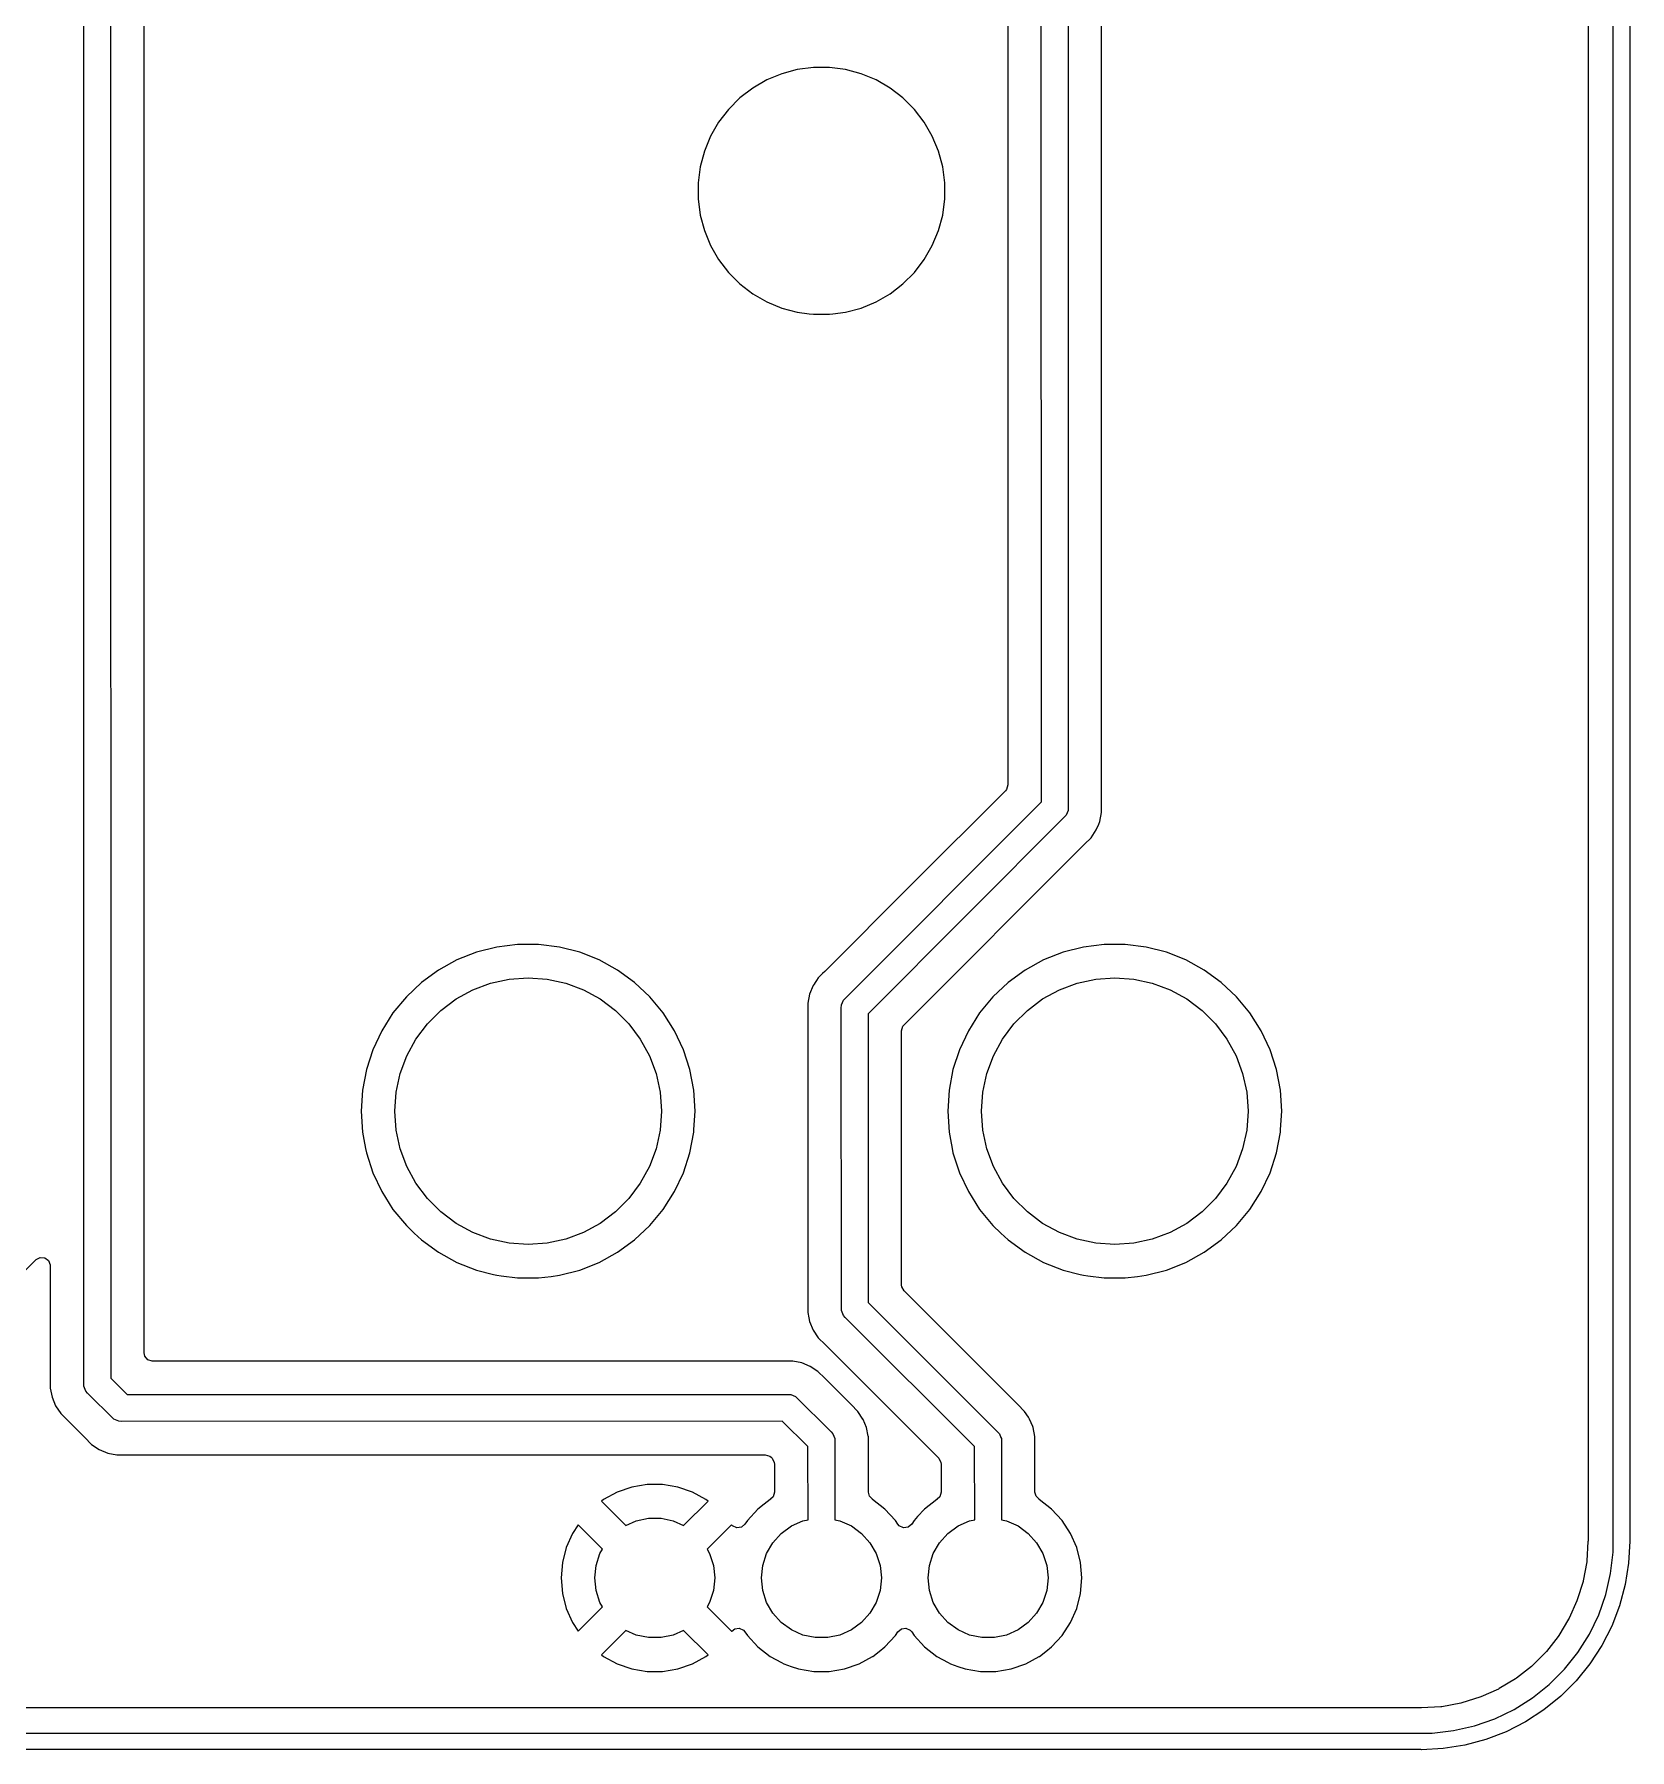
# Model space of a CAD drawing. Extents: x -25 to 25, y -54 to 54.
# Drawn here: x 1.19 to 25.12, y -54.12 to -28.4 of the extents above; entities that cross this region are included whole.
import ezdxf

# ---------------------------------------------------------------- set-up
doc = ezdxf.new("R2010")
doc.units = 0
doc.layers.add('BLACK', color=7, linetype='CONTINUOUS')

msp = doc.modelspace()

# ---------------------------------------------------------------- linework, layer by layer
at = {"layer": 'BLACK', "linetype": 'CONTINUOUS'}
for p, q in [((24.4995, 50.99625), (24.4995, -50.996249)), ((24.877401, -50.989479), (24.875, 51)), ((25.122598, 50.98948), (25.125, -51)), ((1.935704, -48.674642), (1.931896, -8.664437)), ((2.334396, -8.665174), (2.338192, -48.555085)), ((2.8387, -30.628711), (2.8387, -15.549994)), ((16.699296, -25.960358), (16.7032, -40)), ((16.300668, -39.912065), (16.296822, -26.079152)), ((17.2037, -39.925555), (17.2037, -26.075443)), ((15.7963, -26.342844), (15.7963, -39.657155)), ((12.403895, -28.993947), (12.179794, -29.086773)), ((12.638214, -28.931161), (12.403895, -28.993947)), ((12.878711, -28.8995), (12.638214, -28.931161)), ((12.878712, -28.8995), (12.878711, -28.8995)), ((13.121288, -28.8995), (12.878712, -28.8995)), ((13.121289, -28.8995), (13.121288, -28.8995)), ((13.361785, -28.931161), (13.121289, -28.8995)), ((13.596104, -28.993947), (13.361785, -28.931161)), ((13.820205, -29.086773), (13.596104, -28.993947)), ((11.969706, -29.208067), (11.777263, -29.355733)), ((12.179785, -29.086777), (11.969706, -29.208067)), ((12.179794, -29.086773), (12.179785, -29.086777)), ((13.820212, -29.086776), (13.820205, -29.086773)), ((14.030289, -29.208064), (13.820212, -29.086776)), ((14.030292, -29.208066), (14.030289, -29.208064)), ((14.030293, -29.208067), (14.030292, -29.208066)), ((14.222736, -29.355733), (14.030293, -29.208067)), ((11.605733, -29.527263), (11.458067, -29.719706)), ((11.605739, -29.527256), (11.605733, -29.527263)), ((11.777256, -29.355739), (11.605739, -29.527256)), ((11.777263, -29.355733), (11.777256, -29.355739)), ((14.222743, -29.355739), (14.222736, -29.355733)), ((14.39426, -29.527256), (14.222743, -29.355739)), ((14.394265, -29.527262), (14.39426, -29.527256)), ((14.541936, -29.719711), (14.394265, -29.527262)), ((11.458067, -29.719706), (11.336777, -29.929785)), ((14.663224, -29.929788), (14.541936, -29.719711)), ((11.336773, -29.929794), (11.243947, -30.153895)), ((11.336777, -29.929785), (11.336773, -29.929794)), ((14.756054, -30.1539), (14.663224, -29.929788)), ((11.243947, -30.153895), (11.181161, -30.388214)), ((14.818838, -30.388211), (14.756054, -30.1539)), ((11.181161, -30.388214), (11.1495, -30.628711)), ((14.8505, -30.628712), (14.818838, -30.388211)), ((2.8387, -44.549994), (2.8387, -30.628711)), ((11.1495, -30.628711), (11.1495, -30.871288)), ((14.8505, -30.871288), (14.8505, -30.628712)), ((11.1495, -30.871288), (11.181161, -31.111785)), ((11.181161, -31.111785), (11.243947, -31.346104)), ((14.756054, -31.3461), (14.818838, -31.111789)), ((14.818838, -31.111789), (14.8505, -30.871288)), ((11.243947, -31.346104), (11.336773, -31.570205)), ((14.663224, -31.570212), (14.756054, -31.3461)), ((11.336773, -31.570205), (11.336776, -31.570212)), ((11.336776, -31.570212), (11.458064, -31.780289)), ((14.541936, -31.780289), (14.663224, -31.570212)), ((11.458064, -31.780289), (11.458066, -31.780292)), ((11.458066, -31.780292), (11.458067, -31.780293)), ((11.458067, -31.780293), (11.605733, -31.972736)), ((14.394265, -31.972738), (14.541936, -31.780289)), ((11.605733, -31.972736), (11.605739, -31.972743)), ((11.605739, -31.972743), (11.777256, -32.14426)), ((11.777256, -32.14426), (11.777262, -32.144265)), ((11.777262, -32.144265), (11.969711, -32.291936)), ((14.030289, -32.291936), (14.222738, -32.144265)), ((14.222738, -32.144265), (14.394265, -31.972738)), ((11.969711, -32.291936), (12.179788, -32.413224)), ((13.820212, -32.413224), (14.030289, -32.291936)), ((12.179788, -32.413224), (12.4039, -32.506054)), ((12.4039, -32.506054), (12.638211, -32.568838)), ((12.638211, -32.568838), (12.818586, -32.592584)), ((12.818586, -32.592584), (12.878711, -32.6005)), ((12.878711, -32.6005), (12.878712, -32.6005)), ((12.878712, -32.6005), (13.121289, -32.6005)), ((13.121289, -32.6005), (13.169388, -32.594167)), ((13.169388, -32.594167), (13.361789, -32.568838)), ((13.361789, -32.568838), (13.5961, -32.506054)), ((13.5961, -32.506054), (13.820212, -32.413224)), ((15.759981, -39.744836), (14.352642, -41.152175)), ((15.776615, -39.724194), (15.759981, -39.744836)), ((15.7963, -39.657155), (15.776615, -39.724194)), ((13.331045, -42.887108), (16.300668, -39.912065)), ((16.668955, -40.112892), (13.699405, -43.08786)), ((16.699296, -40.039642), (16.668955, -40.112892)), ((16.7032, -40), (16.699296, -40.039642)), ((17.176658, -40.205262), (17.203701, -40.069308)), ((17.203701, -39.925581), (17.2037, -39.925555)), ((17.203701, -39.930691), (17.203701, -39.925581)), ((17.203701, -40.069308), (17.203701, -39.930691)), ((17.0466, -40.448583), (17.123611, -40.333327)), ((17.123611, -40.333327), (17.160306, -40.244738)), ((17.160306, -40.244738), (17.176658, -40.205262)), ((14.240014, -43.255167), (16.948579, -40.546602)), ((16.948579, -40.546602), (16.948583, -40.5466)), ((16.948583, -40.5466), (17.0466, -40.448583)), ((14.352642, -41.152175), (13.05142, -42.453397)), ((7.825771, -42.167181), (7.533242, -42.283001)), ((7.825774, -42.16718), (7.825771, -42.167181)), ((8.130523, -42.088934), (7.825774, -42.16718)), ((8.130536, -42.088932), (8.130523, -42.088934)), ((8.44267, -42.0495), (8.130536, -42.088932)), ((8.442682, -42.0495), (8.44267, -42.0495)), ((8.757318, -42.0495), (8.442682, -42.0495)), ((8.757329, -42.0495), (8.757318, -42.0495)), ((9.069463, -42.088932), (8.757329, -42.0495)), ((9.069476, -42.088934), (9.069463, -42.088932)), ((9.374225, -42.16718), (9.069476, -42.088934)), ((9.374228, -42.167181), (9.374225, -42.16718)), ((9.666757, -42.283001), (9.374228, -42.167181)), ((16.625771, -42.167181), (16.333242, -42.283001)), ((16.625774, -42.16718), (16.625771, -42.167181)), ((16.930523, -42.088934), (16.625774, -42.16718)), ((16.930536, -42.088932), (16.930523, -42.088934)), ((17.24267, -42.0495), (16.930536, -42.088932)), ((17.242682, -42.0495), (17.24267, -42.0495)), ((17.557318, -42.0495), (17.242682, -42.0495)), ((17.557329, -42.0495), (17.557318, -42.0495)), ((17.869463, -42.088932), (17.557329, -42.0495)), ((17.869476, -42.088934), (17.869463, -42.088932)), ((18.174225, -42.16718), (17.869476, -42.088934)), ((18.174228, -42.167181), (18.174225, -42.16718)), ((18.466757, -42.283001), (18.174228, -42.167181)), ((7.257504, -42.434591), (7.002978, -42.619515)), ((7.257516, -42.434584), (7.257504, -42.434591)), ((7.533241, -42.283002), (7.257516, -42.434584)), ((7.533242, -42.283001), (7.533241, -42.283002)), ((9.666758, -42.283002), (9.666757, -42.283001)), ((9.666763, -42.283004), (9.666758, -42.283002)), ((9.666766, -42.283006), (9.666763, -42.283004)), ((9.942484, -42.434584), (9.666766, -42.283006)), ((9.942488, -42.434586), (9.942484, -42.434584)), ((9.942495, -42.434591), (9.942488, -42.434586)), ((10.197021, -42.619515), (9.942495, -42.434591)), ((16.057504, -42.434591), (15.802978, -42.619515)), ((16.057516, -42.434584), (16.057504, -42.434591)), ((16.333241, -42.283002), (16.057516, -42.434584)), ((16.333242, -42.283001), (16.333241, -42.283002)), ((18.466758, -42.283002), (18.466757, -42.283001)), ((18.466763, -42.283004), (18.466758, -42.283002)), ((18.466766, -42.283006), (18.466763, -42.283004)), ((18.742484, -42.434584), (18.466766, -42.283006)), ((18.742488, -42.434586), (18.742484, -42.434584)), ((18.742495, -42.434591), (18.742488, -42.434586)), ((18.997021, -42.619515), (18.742495, -42.434591)), ((7.002971, -42.619521), (6.773608, -42.834907)), ((7.002978, -42.619515), (7.002971, -42.619521)), ((7.76917, -42.730736), (8.036535, -42.631014)), ((8.036535, -42.631014), (8.31537, -42.570357)), ((8.31537, -42.570357), (8.6, -42.55)), ((8.6, -42.55), (8.88463, -42.570357)), ((8.88463, -42.570357), (9.163465, -42.631014)), ((9.163465, -42.631014), (9.43083, -42.730736)), ((10.197029, -42.619521), (10.197021, -42.619515)), ((10.426391, -42.834907), (10.197029, -42.619521)), ((12.876387, -42.666675), (12.823343, -42.794735)), ((12.892087, -42.643178), (12.876387, -42.666675)), ((12.907894, -42.619522), (12.892087, -42.643178)), ((12.92795, -42.589506), (12.907894, -42.619522)), ((12.953398, -42.551418), (12.92795, -42.589506)), ((13.017129, -42.487688), (12.953398, -42.551418)), ((13.051417, -42.4534), (13.017129, -42.487688)), ((13.05142, -42.453397), (13.051417, -42.4534)), ((15.802971, -42.619521), (15.573608, -42.834907)), ((15.802978, -42.619515), (15.802971, -42.619521)), ((16.56917, -42.730736), (16.836535, -42.631014)), ((16.836535, -42.631014), (17.11537, -42.570357)), ((17.11537, -42.570357), (17.4, -42.55)), ((17.4, -42.55), (17.68463, -42.570357)), ((17.68463, -42.570357), (17.963465, -42.631014)), ((17.963465, -42.631014), (18.23083, -42.730736)), ((18.997029, -42.619521), (18.997021, -42.619515)), ((19.226391, -42.834907), (18.997029, -42.619521)), ((6.773606, -42.834909), (6.573054, -43.077334)), ((6.773608, -42.834907), (6.773606, -42.834909)), ((7.290279, -43.038501), (7.518718, -42.867493)), ((7.518718, -42.867493), (7.76917, -42.730736)), ((9.43083, -42.730736), (9.681282, -42.867493)), ((9.681282, -42.867493), (9.909721, -43.038501)), ((10.426393, -42.834909), (10.426391, -42.834907)), ((10.626945, -43.077334), (10.426393, -42.834909)), ((12.823341, -42.794743), (12.796299, -42.930689)), ((12.796299, -42.930689), (12.796299, -43.075421)), ((12.823343, -42.794735), (12.823341, -42.794743)), ((13.300704, -42.960358), (13.302051, -42.957107)), ((13.302051, -42.957107), (13.331045, -42.887108)), ((15.573606, -42.834909), (15.373054, -43.077334)), ((15.573608, -42.834907), (15.573606, -42.834909)), ((16.090279, -43.038501), (16.318718, -42.867493)), ((16.318718, -42.867493), (16.56917, -42.730736)), ((18.23083, -42.730736), (18.481282, -42.867493)), ((18.481282, -42.867493), (18.709721, -43.038501)), ((19.226393, -42.834909), (19.226391, -42.834907)), ((19.426945, -43.077334), (19.226393, -42.834909)), ((6.573051, -43.077338), (6.404464, -43.34299)), ((6.573054, -43.077334), (6.573051, -43.077338)), ((7.088501, -43.240279), (7.290279, -43.038501)), ((9.909721, -43.038501), (10.111499, -43.240279)), ((10.626947, -43.077337), (10.626945, -43.077334)), ((10.795537, -43.342993), (10.626947, -43.077337)), ((12.796299, -43.075421), (12.7963, -43.075442)), ((12.7963, -43.075442), (12.7963, -47.425556)), ((13.2968, -43), (13.300704, -42.960358)), ((13.300704, -47.539642), (13.2968, -43)), ((13.699405, -43.08786), (13.703132, -47.421039)), ((15.373051, -43.077338), (15.204464, -43.34299)), ((15.373054, -43.077334), (15.373051, -43.077338)), ((15.888501, -43.240279), (16.090279, -43.038501)), ((18.709721, -43.038501), (18.911499, -43.240279)), ((19.426947, -43.077337), (19.426945, -43.077334)), ((19.595537, -43.342993), (19.426947, -43.077337)), ((6.404461, -43.342996), (6.270499, -43.627678)), ((6.404464, -43.34299), (6.404461, -43.342996)), ((6.780736, -43.71917), (6.917493, -43.468718)), ((6.917493, -43.468718), (7.088501, -43.240279)), ((10.111499, -43.240279), (10.282507, -43.468718)), ((10.282507, -43.468718), (10.419264, -43.71917)), ((10.929503, -43.627685), (10.795537, -43.342993)), ((14.2037, -43.342843), (14.223385, -43.275804)), ((14.2037, -44.549994), (14.2037, -43.342843)), ((14.223385, -43.275804), (14.240014, -43.255167)), ((15.204461, -43.342996), (15.070499, -43.627678)), ((15.204464, -43.34299), (15.204461, -43.342996)), ((15.580736, -43.71917), (15.717493, -43.468718)), ((15.717493, -43.468718), (15.888501, -43.240279)), ((18.911499, -43.240279), (19.082507, -43.468718)), ((19.082507, -43.468718), (19.219264, -43.71917)), ((19.729503, -43.627685), (19.595537, -43.342993)), ((6.270497, -43.627683), (6.17327, -43.926916)), ((6.270499, -43.627678), (6.270497, -43.627683)), ((6.681014, -43.986535), (6.780736, -43.71917)), ((10.419264, -43.71917), (10.518986, -43.986535)), ((11.026731, -43.926921), (10.929503, -43.627685)), ((15.070497, -43.627683), (14.97327, -43.926916)), ((15.070499, -43.627678), (15.070497, -43.627683)), ((15.481014, -43.986535), (15.580736, -43.71917)), ((19.219264, -43.71917), (19.318986, -43.986535)), ((19.826731, -43.926921), (19.729503, -43.627685)), ((6.17327, -43.926916), (6.114311, -44.235988)), ((6.620357, -44.26537), (6.681014, -43.986535)), ((10.518986, -43.986535), (10.579643, -44.26537)), ((11.085688, -44.235985), (11.026731, -43.926921)), ((14.97327, -43.926916), (14.914311, -44.235988)), ((15.420357, -44.26537), (15.481014, -43.986535)), ((19.318986, -43.986535), (19.379643, -44.26537)), ((19.885688, -44.235985), (19.826731, -43.926921)), ((6.11431, -44.235995), (6.094556, -44.549994)), ((6.114311, -44.235988), (6.11431, -44.235995)), ((11.085688, -44.235988), (11.085688, -44.235985)), ((11.085689, -44.235995), (11.085688, -44.235988)), ((11.105444, -44.549994), (11.085689, -44.235995)), ((14.91431, -44.235995), (14.894556, -44.549994)), ((14.914311, -44.235988), (14.91431, -44.235995)), ((19.885688, -44.235988), (19.885688, -44.235985)), ((19.885689, -44.235995), (19.885688, -44.235988)), ((19.905444, -44.549994), (19.885689, -44.235995)), ((6.6, -44.55), (6.620357, -44.26537)), ((10.579643, -44.26537), (10.6, -44.55)), ((15.4, -44.55), (15.420357, -44.26537)), ((19.379643, -44.26537), (19.4, -44.55)), ((2.8387, -48.1723), (2.8387, -44.549994)), ((6.094556, -44.549994), (6.094556, -44.550005)), ((6.094556, -44.550005), (6.11431, -44.864004)), ((6.620357, -44.83463), (6.6, -44.55)), ((10.6, -44.55), (10.579643, -44.83463)), ((11.088247, -44.823341), (11.105444, -44.550005)), ((11.105444, -44.550005), (11.105444, -44.549994)), ((14.2037, -47.157156), (14.2037, -44.549994)), ((14.894556, -44.549994), (14.894556, -44.550005)), ((14.894556, -44.550005), (14.91431, -44.864004)), ((15.420357, -44.83463), (15.4, -44.55)), ((19.4, -44.55), (19.379643, -44.83463)), ((19.888247, -44.823341), (19.905444, -44.550005)), ((19.905444, -44.550005), (19.905444, -44.549994)), ((6.11431, -44.864004), (6.114311, -44.864011)), ((6.114311, -44.864011), (6.13571, -44.976186)), ((6.13571, -44.976186), (6.161064, -45.1091)), ((6.681014, -45.113465), (6.620357, -44.83463)), ((10.579643, -44.83463), (10.518986, -45.113465)), ((11.026731, -45.173079), (11.085688, -44.864015)), ((11.085688, -44.864015), (11.088247, -44.823341)), ((14.91431, -44.864004), (14.914311, -44.864011)), ((14.914311, -44.864011), (14.93571, -44.976186)), ((14.93571, -44.976186), (14.961064, -45.1091)), ((15.481014, -45.113465), (15.420357, -44.83463)), ((19.379643, -44.83463), (19.318986, -45.113465)), ((19.826731, -45.173079), (19.885688, -44.864015)), ((19.885688, -44.864015), (19.888247, -44.823341)), ((6.161064, -45.1091), (6.17327, -45.173083)), ((6.17327, -45.173083), (6.270497, -45.472316)), ((6.780736, -45.38083), (6.681014, -45.113465)), ((10.518986, -45.113465), (10.419264, -45.38083)), ((10.929503, -45.472315), (11.026731, -45.173079)), ((14.961064, -45.1091), (14.97327, -45.173083)), ((14.97327, -45.173083), (15.070497, -45.472316)), ((15.580736, -45.38083), (15.481014, -45.113465)), ((19.318986, -45.113465), (19.219264, -45.38083)), ((19.729503, -45.472315), (19.826731, -45.173079)), ((6.270497, -45.472316), (6.270499, -45.472321)), ((6.270499, -45.472321), (6.404461, -45.757003)), ((6.917493, -45.631282), (6.780736, -45.38083)), ((10.419264, -45.38083), (10.282507, -45.631282)), ((10.795537, -45.757007), (10.929503, -45.472315)), ((15.070497, -45.472316), (15.070499, -45.472321)), ((15.070499, -45.472321), (15.204461, -45.757003)), ((15.717493, -45.631282), (15.580736, -45.38083)), ((19.219264, -45.38083), (19.082507, -45.631282)), ((19.595537, -45.757007), (19.729503, -45.472315)), ((6.404461, -45.757003), (6.404464, -45.757009)), ((6.404464, -45.757009), (6.573051, -46.022661)), ((7.088501, -45.859721), (6.917493, -45.631282)), ((10.282507, -45.631282), (10.111499, -45.859721)), ((10.626947, -46.022663), (10.795537, -45.757007)), ((15.204461, -45.757003), (15.204464, -45.757009)), ((15.204464, -45.757009), (15.373051, -46.022661)), ((15.888501, -45.859721), (15.717493, -45.631282)), ((19.082507, -45.631282), (18.911499, -45.859721)), ((19.426947, -46.022663), (19.595537, -45.757007)), ((6.573051, -46.022661), (6.573054, -46.022665)), ((6.573054, -46.022665), (6.773606, -46.26509)), ((7.290279, -46.061499), (7.088501, -45.859721)), ((10.111499, -45.859721), (9.909721, -46.061499)), ((10.42639, -46.265094), (10.626947, -46.022663)), ((15.373051, -46.022661), (15.373054, -46.022665)), ((15.373054, -46.022665), (15.573606, -46.26509)), ((16.090279, -46.061499), (15.888501, -45.859721)), ((18.911499, -45.859721), (18.709721, -46.061499)), ((19.22639, -46.265094), (19.426947, -46.022663)), ((6.773606, -46.26509), (6.773608, -46.265092)), ((6.773608, -46.265092), (6.77361, -46.265094)), ((6.77361, -46.265094), (6.89309, -46.377293)), ((7.518718, -46.232507), (7.290279, -46.061499)), ((7.76917, -46.369264), (7.518718, -46.232507)), ((9.681282, -46.232507), (9.43083, -46.369264)), ((9.909721, -46.061499), (9.681282, -46.232507)), ((10.19703, -46.480478), (10.42639, -46.265094)), ((15.573606, -46.26509), (15.573608, -46.265092)), ((15.573608, -46.265092), (15.57361, -46.265094)), ((15.57361, -46.265094), (15.69309, -46.377293)), ((16.318718, -46.232507), (16.090279, -46.061499)), ((16.56917, -46.369264), (16.318718, -46.232507)), ((18.481282, -46.232507), (18.23083, -46.369264)), ((18.709721, -46.061499), (18.481282, -46.232507)), ((18.99703, -46.480478), (19.22639, -46.265094)), ((6.89309, -46.377293), (7.002968, -46.480476)), ((7.002968, -46.480476), (7.002978, -46.480484)), ((7.002978, -46.480484), (7.257504, -46.665408)), ((8.036535, -46.468986), (7.76917, -46.369264)), ((8.31537, -46.529643), (8.036535, -46.468986)), ((8.6, -46.55), (8.31537, -46.529643)), ((8.88463, -46.529643), (8.6, -46.55)), ((9.163465, -46.468986), (8.88463, -46.529643)), ((9.43083, -46.369264), (9.163465, -46.468986)), ((9.942484, -46.665416), (10.19703, -46.480478)), ((15.69309, -46.377293), (15.802968, -46.480476)), ((15.802968, -46.480476), (15.802978, -46.480484)), ((15.802978, -46.480484), (16.057504, -46.665408)), ((16.836535, -46.468986), (16.56917, -46.369264)), ((17.11537, -46.529643), (16.836535, -46.468986)), ((17.4, -46.55), (17.11537, -46.529643)), ((17.68463, -46.529643), (17.4, -46.55)), ((17.963465, -46.468986), (17.68463, -46.529643)), ((18.23083, -46.369264), (17.963465, -46.468986)), ((18.742484, -46.665416), (18.99703, -46.480478)), ((0.80367, -47.191511), (1.219619, -46.775562)), ((1.219619, -46.775562), (1.280942, -46.742077)), ((1.280942, -46.742077), (1.350634, -46.747061)), ((1.350634, -46.747061), (1.406567, -46.788933)), ((1.406567, -46.788933), (1.430984, -46.854397)), ((7.257504, -46.665408), (7.257509, -46.66541)), ((7.257509, -46.66541), (7.257516, -46.665416)), ((7.257516, -46.665416), (7.533234, -46.816994)), ((9.666766, -46.816994), (9.942484, -46.665416)), ((16.057504, -46.665408), (16.057509, -46.66541)), ((16.057509, -46.66541), (16.057516, -46.665416)), ((16.057516, -46.665416), (16.333234, -46.816994)), ((18.466766, -46.816994), (18.742484, -46.665416)), ((1.430984, -46.854397), (1.4313, -46.863243)), ((1.4313, -46.863243), (1.4313, -48.560556)), ((7.533234, -46.816994), (7.533239, -46.816996)), ((7.533239, -46.816996), (7.533241, -46.816997)), ((7.533241, -46.816997), (7.533242, -46.816998)), ((7.533242, -46.816998), (7.825771, -46.932818)), ((7.825771, -46.932818), (7.825774, -46.932819)), ((7.825774, -46.932819), (8.078906, -46.997812)), ((8.078906, -46.997812), (8.130527, -47.011066)), ((8.130527, -47.011066), (8.19601, -47.019338)), ((8.19601, -47.019338), (8.44267, -47.050499)), ((8.44267, -47.050499), (8.442679, -47.050499)), ((8.442679, -47.050499), (8.442682, -47.0505)), ((8.442682, -47.0505), (8.442684, -47.0505)), ((8.442684, -47.0505), (8.757316, -47.0505)), ((8.757316, -47.0505), (8.757318, -47.0505)), ((8.757318, -47.0505), (8.757321, -47.050499)), ((8.757321, -47.050499), (8.757329, -47.050499)), ((8.757329, -47.050499), (8.943593, -47.026968)), ((8.943593, -47.026968), (9.069473, -47.011066)), ((9.069473, -47.011066), (9.374225, -46.932819)), ((9.374225, -46.932819), (9.374228, -46.932818)), ((9.374228, -46.932818), (9.666757, -46.816998)), ((9.666756, -46.816997), (9.666766, -46.816994)), ((9.666758, -46.816997), (9.666756, -46.816997)), ((9.666757, -46.816998), (9.666758, -46.816997)), ((16.333234, -46.816994), (16.333239, -46.816996)), ((16.333239, -46.816996), (16.333241, -46.816997)), ((16.333241, -46.816997), (16.333242, -46.816998)), ((16.333242, -46.816998), (16.625771, -46.932818)), ((16.625771, -46.932818), (16.625774, -46.932819)), ((16.625774, -46.932819), (16.878906, -46.997812)), ((16.878906, -46.997812), (16.930527, -47.011066)), ((16.930527, -47.011066), (16.99601, -47.019338)), ((16.99601, -47.019338), (17.24267, -47.050499)), ((17.24267, -47.050499), (17.242679, -47.050499)), ((17.242679, -47.050499), (17.242682, -47.0505)), ((17.242682, -47.0505), (17.242684, -47.0505)), ((17.242684, -47.0505), (17.557316, -47.0505)), ((17.557316, -47.0505), (17.557318, -47.0505)), ((17.557318, -47.0505), (17.557321, -47.050499)), ((17.557321, -47.050499), (17.557329, -47.050499)), ((17.557329, -47.050499), (17.743593, -47.026968)), ((17.743593, -47.026968), (17.869473, -47.011066)), ((17.869473, -47.011066), (18.174225, -46.932819)), ((18.174225, -46.932819), (18.174228, -46.932818)), ((18.174228, -46.932818), (18.466757, -46.816998)), ((18.466756, -46.816997), (18.466766, -46.816994)), ((18.466758, -46.816997), (18.466756, -46.816997)), ((18.466757, -46.816998), (18.466758, -46.816997)), ((14.206534, -47.183514), (14.2037, -47.157156)), ((14.240019, -47.244837), (14.206534, -47.183514)), ((15.945456, -48.950274), (14.240019, -47.244837)), ((12.7963, -47.425556), (12.796299, -47.425582)), ((12.796299, -47.425582), (12.796299, -47.569309)), ((12.796299, -47.569309), (12.812251, -47.649499)), ((13.300704, -47.539643), (13.300704, -47.539642)), ((13.331045, -47.612892), (13.300704, -47.539643)), ((13.703132, -47.421039), (15.643684, -49.356316)), ((12.812251, -47.649499), (12.812251, -47.649501)), ((12.812251, -47.649501), (12.823341, -47.705254)), ((12.823341, -47.705254), (12.823344, -47.705266)), ((12.823344, -47.705266), (12.876386, -47.833323)), ((12.876386, -47.833323), (12.953401, -47.948585)), ((13.356316, -47.643684), (13.331045, -47.612892)), ((15.296947, -49.57904), (13.356316, -47.643684)), ((12.953401, -47.948585), (13.055736, -48.05092)), ((13.055736, -48.05092), (13.055758, -48.05094)), ((13.055758, -48.05094), (14.759981, -49.755163)), ((2.849906, -48.223811), (2.8387, -48.1723)), ((2.895661, -48.276615), (2.849906, -48.223811)), ((2.9627, -48.2963), (2.895661, -48.276615)), ((12.424558, -48.2963), (2.9627, -48.2963)), ((12.424578, -48.296299), (12.424558, -48.2963)), ((12.430692, -48.296299), (12.424578, -48.296299)), ((12.569308, -48.296299), (12.430692, -48.296299)), ((12.56931, -48.296299), (12.569308, -48.296299)), ((12.705256, -48.323341), (12.56931, -48.296299)), ((12.705264, -48.323343), (12.705256, -48.323341)), ((12.833323, -48.376386), (12.705264, -48.323343)), ((1.4313, -48.560556), (1.431299, -48.560582)), ((1.431299, -48.560582), (1.431299, -48.565692)), ((1.431299, -48.565692), (1.431299, -48.704308)), ((2.338192, -48.555085), (2.587235, -48.800654)), ((12.948585, -48.453401), (12.833323, -48.376386)), ((13.05092, -48.555736), (12.948585, -48.453401)), ((13.05094, -48.555758), (13.05092, -48.555736)), ((13.445456, -48.950274), (13.05094, -48.555758)), ((1.431299, -48.70431), (1.431298, -48.70431)), ((1.431298, -48.70431), (1.458341, -48.840256)), ((1.431299, -48.704308), (1.431299, -48.70431)), ((1.458341, -48.840256), (1.458343, -48.840264)), ((1.458343, -48.840264), (1.511386, -48.968323)), ((1.935704, -48.674643), (1.935704, -48.674642)), ((1.966045, -48.747892), (1.935704, -48.674643)), ((1.991316, -48.778684), (1.966045, -48.747892)), ((2.387108, -49.168955), (1.991316, -48.778684)), ((2.587235, -48.800654), (12.5, -48.7968)), ((12.5, -48.7968), (12.539642, -48.800704)), ((12.539642, -48.800704), (12.539643, -48.800704)), ((12.539643, -48.800704), (12.612892, -48.831045)), ((12.612892, -48.831045), (13.143684, -49.356316)), ((1.511386, -48.968323), (1.588401, -49.083585)), ((1.588401, -49.083585), (1.690736, -49.18592)), ((13.445487, -48.950303), (13.445456, -48.950274)), ((13.546598, -49.051414), (13.445487, -48.950303)), ((13.5466, -49.051417), (13.546598, -49.051414)), ((13.623611, -49.166673), (13.5466, -49.051417)), ((15.945487, -48.950303), (15.945456, -48.950274)), ((16.046596, -49.051412), (15.945487, -48.950303)), ((16.046597, -49.051414), (16.046596, -49.051412)), ((16.0466, -49.051417), (16.046597, -49.051414)), ((16.104592, -49.13821), (16.0466, -49.051417)), ((1.690736, -49.18592), (1.690758, -49.18594)), ((1.690758, -49.18594), (1.950274, -49.445456)), ((2.460358, -49.199296), (2.387108, -49.168955)), ((2.5, -49.2032), (2.460358, -49.199296)), ((12.412562, -49.199345), (2.5, -49.2032)), ((12.796948, -49.579733), (12.412562, -49.199345)), ((13.143684, -49.356316), (13.168954, -49.387107)), ((13.168954, -49.387107), (13.168955, -49.387108)), ((13.168955, -49.387108), (13.199296, -49.460358)), ((13.623611, -49.166674), (13.623611, -49.166673)), ((13.624293, -49.167695), (13.623611, -49.166674)), ((13.62594, -49.172298), (13.624293, -49.167695)), ((13.676658, -49.294738), (13.62594, -49.172298)), ((13.702679, -49.425556), (13.676658, -49.294738)), ((15.643684, -49.356316), (15.668955, -49.387107)), ((15.668955, -49.387107), (15.693137, -49.445487)), ((16.104593, -49.138211), (16.104592, -49.13821)), ((16.123612, -49.166675), (16.104593, -49.138211)), ((16.123613, -49.166677), (16.123612, -49.166675)), ((16.169431, -49.277293), (16.123613, -49.166677)), ((16.176656, -49.294737), (16.169431, -49.277293)), ((16.176658, -49.294743), (16.176656, -49.294737)), ((16.203701, -49.430688), (16.176658, -49.294743)), ((1.950274, -49.445456), (1.950303, -49.445487)), ((1.950303, -49.445487), (2.051414, -49.546598)), ((2.051414, -49.546598), (2.051417, -49.5466)), ((2.051417, -49.5466), (2.163196, -49.621288)), ((2.163196, -49.621288), (2.163197, -49.621289)), ((2.163197, -49.621289), (2.166673, -49.623611)), ((2.166673, -49.623611), (2.166676, -49.623613)), ((2.166676, -49.623613), (2.294735, -49.676656)), ((12.799, -50.677657), (12.796948, -49.579733)), ((13.199296, -49.460358), (13.20157, -50.677778)), ((13.7037, -49.430687), (13.702679, -49.425556)), ((13.703701, -49.430689), (13.7037, -49.430687)), ((13.7037, -49.575443), (13.703701, -49.575422)), ((13.7037, -50.264506), (13.7037, -49.575443)), ((13.703701, -49.575422), (13.703701, -49.430689)), ((15.299, -50.677657), (15.296947, -49.57904)), ((15.693137, -49.445487), (15.699296, -49.460358)), ((15.699296, -49.460358), (15.70157, -50.677778)), ((16.2037, -49.575442), (16.203701, -49.575421)), ((16.2037, -50.264506), (16.2037, -49.575442)), ((16.203701, -49.575421), (16.203701, -49.430688)), ((2.294735, -49.676656), (2.294736, -49.676656)), ((2.294736, -49.676656), (2.294738, -49.676657)), ((2.294738, -49.676657), (2.294742, -49.676657)), ((2.294742, -49.676657), (2.294743, -49.676658)), ((2.294743, -49.676658), (2.430689, -49.703701)), ((2.430689, -49.703701), (2.430692, -49.703701)), ((2.430692, -49.703701), (2.575423, -49.703701)), ((2.575423, -49.703701), (2.575443, -49.7037)), ((2.575443, -49.7037), (12.157156, -49.7037)), ((12.157156, -49.7037), (12.224195, -49.723385)), ((12.224195, -49.723385), (12.244837, -49.740019)), ((12.244837, -49.740019), (12.259981, -49.755163)), ((12.259981, -49.755163), (12.293466, -49.816486)), ((12.293466, -49.816486), (12.2963, -49.842844)), ((12.2963, -49.842844), (12.2963, -50.264506)), ((14.759981, -49.755163), (14.793466, -49.816486)), ((14.793466, -49.816486), (14.7963, -49.842844)), ((14.7963, -49.842844), (14.7963, -50.264506)), ((10.383993, -50.15), (10.155139, -50.188188)), ((10.616007, -50.15), (10.383993, -50.15)), ((10.84486, -50.188188), (10.616007, -50.15)), ((9.73165, -50.373949), (9.7012, -50.397647)), ((9.7012, -50.397647), (10.066696, -50.763143)), ((9.935697, -50.263523), (9.73165, -50.373949)), ((9.935706, -50.26352), (9.935697, -50.263523)), ((10.155139, -50.188188), (9.935706, -50.26352)), ((11.064293, -50.26352), (10.84486, -50.188188)), ((10.933302, -50.763142), (11.298797, -50.397647)), ((11.064302, -50.263523), (11.064293, -50.26352)), ((11.268354, -50.373951), (11.064302, -50.263523)), ((11.26836, -50.373955), (11.268354, -50.373951)), ((11.298797, -50.397645), (11.26836, -50.373955)), ((11.298797, -50.397647), (11.298797, -50.397645)), ((12.231374, -50.37353), (12.138963, -50.445456)), ((12.231376, -50.373528), (12.231374, -50.37353)), ((12.235671, -50.370723), (12.231376, -50.373528)), ((12.276615, -50.331545), (12.235182, -50.369975)), ((12.235182, -50.369975), (12.235671, -50.370723)), ((12.2963, -50.264506), (12.276615, -50.331545)), ((13.719091, -50.32434), (13.7037, -50.264506)), ((13.764916, -50.369823), (13.719091, -50.32434)), ((13.764329, -50.370723), (13.764916, -50.369823)), ((13.768617, -50.373525), (13.764329, -50.370723)), ((13.768626, -50.37353), (13.768617, -50.373525)), ((13.951784, -50.516087), (13.768626, -50.37353)), ((14.731374, -50.37353), (14.548216, -50.516087)), ((14.731376, -50.373528), (14.731374, -50.37353)), ((14.735671, -50.370723), (14.731376, -50.373528)), ((14.776615, -50.331545), (14.735182, -50.369975)), ((14.735182, -50.369975), (14.735671, -50.370723)), ((14.7963, -50.264506), (14.776615, -50.331545)), ((16.219091, -50.32434), (16.2037, -50.264506)), ((16.264916, -50.369823), (16.219091, -50.32434)), ((16.264329, -50.370723), (16.264916, -50.369823)), ((16.268617, -50.373525), (16.264329, -50.370723)), ((16.268626, -50.37353), (16.268617, -50.373525)), ((16.451784, -50.516087), (16.268626, -50.37353)), ((10.221885, -50.694049), (10.405924, -50.65493)), ((10.405924, -50.65493), (10.594076, -50.65493)), ((10.594076, -50.65493), (10.778115, -50.694049)), ((12.048217, -50.516086), (11.891018, -50.68685)), ((12.138963, -50.445456), (12.048217, -50.516086)), ((14.108979, -50.686847), (13.951784, -50.516087)), ((14.443523, -50.629815), (14.391015, -50.686854)), ((14.548216, -50.516087), (14.443523, -50.629815)), ((16.608979, -50.686847), (16.451784, -50.516087)), ((9.264516, -50.88139), (9.171317, -51.093864)), ((9.348811, -50.752365), (9.264516, -50.88139)), ((9.715353, -51.118907), (9.348811, -50.752365)), ((10.066696, -50.763143), (10.221885, -50.694049)), ((10.778115, -50.694049), (10.933302, -50.763142)), ((11.651186, -50.752365), (11.284645, -51.118905)), ((11.653084, -50.752562), (11.651186, -50.752365)), ((11.667796, -50.76954), (11.653084, -50.752562)), ((11.731132, -50.799042), (11.667796, -50.76954)), ((11.800363, -50.789618), (11.731132, -50.799042)), ((11.85351, -50.744262), (11.800363, -50.789618)), ((11.891018, -50.68685), (11.85351, -50.744262)), ((12.271885, -51.020993), (12.397782, -50.88117)), ((12.397782, -50.88117), (12.55, -50.770577)), ((12.55, -50.770577), (12.721885, -50.694049)), ((12.721885, -50.694049), (12.799, -50.677657)), ((13.20157, -50.677778), (13.278115, -50.694049)), ((13.278115, -50.694049), (13.45, -50.770577)), ((13.45, -50.770577), (13.602218, -50.88117)), ((13.602218, -50.88117), (13.728115, -51.020993)), ((14.108982, -50.686852), (14.108979, -50.686847)), ((14.108984, -50.686854), (14.108982, -50.686852)), ((14.146192, -50.743804), (14.108984, -50.686854)), ((14.168095, -50.769082), (14.146192, -50.743804)), ((14.23143, -50.798584), (14.168095, -50.769082)), ((14.300662, -50.789161), (14.23143, -50.798584)), ((14.353808, -50.743804), (14.300662, -50.789161)), ((14.391015, -50.686854), (14.353808, -50.743804)), ((14.771885, -51.020993), (14.897782, -50.88117)), ((14.897782, -50.88117), (15.05, -50.770577)), ((15.05, -50.770577), (15.221885, -50.694049)), ((15.221885, -50.694049), (15.299, -50.677657)), ((15.70157, -50.677778), (15.778115, -50.694049)), ((15.778115, -50.694049), (15.95, -50.770577)), ((15.95, -50.770577), (16.102218, -50.88117)), ((16.102218, -50.88117), (16.228115, -51.020993)), ((16.60898, -50.686849), (16.608979, -50.686847)), ((16.608983, -50.686852), (16.60898, -50.686849)), ((16.735924, -50.881151), (16.608983, -50.686852)), ((16.829157, -51.093699), (16.735924, -50.881151)), ((9.171317, -51.093864), (9.114361, -51.318781)), ((9.619667, -51.362879), (9.677809, -51.183937)), ((9.677809, -51.183937), (9.715353, -51.118907)), ((11.284645, -51.118905), (11.322191, -51.183937)), ((11.322191, -51.183937), (11.380333, -51.362879)), ((12.119667, -51.362879), (12.177809, -51.183937)), ((12.177809, -51.183937), (12.271885, -51.020993)), ((13.728115, -51.020993), (13.822191, -51.183937)), ((13.822191, -51.183937), (13.880333, -51.362879)), ((14.619667, -51.362879), (14.677809, -51.183937)), ((14.677809, -51.183937), (14.771885, -51.020993)), ((16.228115, -51.020993), (16.322191, -51.183937)), ((16.322191, -51.183937), (16.380333, -51.362879)), ((16.886133, -51.318691), (16.829157, -51.093699)), ((24.499274, -51.003736), (24.481728, -51.293794)), ((24.4995, -50.996249), (24.499274, -51.003736)), ((24.838845, -51.482339), (24.875, -51.161457)), ((24.875, -51), (24.877401, -50.989479)), ((24.875, -51.161457), (24.875, -51)), ((25.125, -51), (25.107881, -51.326651)), ((9.114361, -51.318781), (9.095202, -51.549994)), ((9.6, -51.55), (9.619667, -51.362879)), ((11.380333, -51.362879), (11.4, -51.55)), ((12.1, -51.55), (12.119667, -51.362879)), ((13.880333, -51.362879), (13.9, -51.55)), ((14.6, -51.55), (14.619667, -51.362879)), ((16.380333, -51.362879), (16.4, -51.55)), ((16.886135, -51.318702), (16.886133, -51.318691)), ((16.9053, -51.549993), (16.886135, -51.318702)), ((24.479923, -51.308659), (24.428219, -51.590798)), ((24.481728, -51.293794), (24.479923, -51.308659)), ((25.107881, -51.326651), (25.056711, -51.649724)), ((9.095202, -51.549994), (9.095202, -51.550005)), ((9.095202, -51.550005), (9.114361, -51.781218)), ((9.619667, -51.737121), (9.6, -51.55)), ((11.4, -51.55), (11.380333, -51.737121)), ((12.119667, -51.737121), (12.1, -51.55)), ((13.9, -51.55), (13.880333, -51.737121)), ((14.619667, -51.737121), (14.6, -51.55)), ((16.4, -51.55), (16.380333, -51.737121)), ((16.886135, -51.781297), (16.9053, -51.550006)), ((16.9053, -51.550006), (16.9053, -51.549993)), ((24.424635, -51.605336), (24.339306, -51.879167)), ((24.428219, -51.590798), (24.424635, -51.605336)), ((24.76699, -51.797156), (24.838845, -51.482339)), ((25.056711, -51.649724), (24.972052, -51.965678)), ((9.114361, -51.781218), (9.171317, -52.006135)), ((9.677809, -51.916063), (9.619667, -51.737121)), ((9.715353, -51.981091), (9.677809, -51.916063)), ((11.322191, -51.916063), (11.284645, -51.981092)), ((11.380333, -51.737121), (11.322191, -51.916063)), ((12.177809, -51.916063), (12.119667, -51.737121)), ((12.271885, -52.079007), (12.177809, -51.916063)), ((13.822191, -51.916063), (13.728115, -52.079007)), ((13.880333, -51.737121), (13.822191, -51.916063)), ((14.677809, -51.916063), (14.619667, -51.737121)), ((14.771885, -52.079007), (14.677809, -51.916063)), ((16.322191, -51.916063), (16.228115, -52.079007)), ((16.380333, -51.737121), (16.322191, -51.916063)), ((16.829157, -52.0063), (16.886134, -51.781305)), ((16.886134, -51.781305), (16.886135, -51.781297)), ((24.333997, -51.893168), (24.216275, -52.154736)), ((24.339306, -51.879167), (24.333997, -51.893168)), ((24.660339, -52.101948), (24.76699, -51.797156)), ((9.171317, -52.006135), (9.264515, -52.218606)), ((9.348812, -52.347633), (9.715353, -51.981091)), ((11.284645, -51.981092), (11.651186, -52.347633)), ((12.397782, -52.21883), (12.271885, -52.079007)), ((13.728115, -52.079007), (13.602218, -52.21883)), ((14.897782, -52.21883), (14.771885, -52.079007)), ((16.228115, -52.079007), (16.102218, -52.21883)), ((16.735924, -52.218849), (16.829157, -52.0063)), ((24.209316, -52.167995), (24.060928, -52.413459)), ((24.216275, -52.154736), (24.209316, -52.167995)), ((24.520232, -52.392883), (24.660339, -52.101948)), ((24.972052, -51.965678), (24.85483, -52.271052)), ((9.264515, -52.218606), (9.348812, -52.347633)), ((10.066695, -52.336856), (9.701201, -52.702351)), ((10.221885, -52.405951), (10.066695, -52.336856)), ((10.405924, -52.44507), (10.221885, -52.405951)), ((10.594076, -52.44507), (10.405924, -52.44507)), ((10.778115, -52.405951), (10.594076, -52.44507)), ((10.933304, -52.336856), (10.778115, -52.405951)), ((11.298798, -52.70235), (10.933304, -52.336856)), ((11.651186, -52.347633), (11.655967, -52.347137)), ((11.655967, -52.347137), (11.699036, -52.31038)), ((11.699036, -52.31038), (11.768268, -52.300956)), ((11.768268, -52.300956), (11.831604, -52.330457)), ((11.831604, -52.330457), (11.853509, -52.355737)), ((11.853509, -52.355737), (11.891016, -52.413147)), ((11.891016, -52.413147), (11.891019, -52.413151)), ((11.891019, -52.413151), (11.891021, -52.413153)), ((11.891021, -52.413153), (12.048216, -52.583913)), ((12.55, -52.329423), (12.397782, -52.21883)), ((12.721885, -52.405951), (12.55, -52.329423)), ((12.905924, -52.44507), (12.721885, -52.405951)), ((13.094076, -52.44507), (12.905924, -52.44507)), ((13.278115, -52.405951), (13.094076, -52.44507)), ((13.45, -52.329423), (13.278115, -52.405951)), ((13.602218, -52.21883), (13.45, -52.329423)), ((13.951784, -52.583913), (14.108979, -52.413153)), ((14.108979, -52.413153), (14.146191, -52.356196)), ((14.146191, -52.356196), (14.199337, -52.310839)), ((14.199337, -52.310839), (14.268569, -52.301415)), ((14.268569, -52.301415), (14.331904, -52.330917)), ((14.331904, -52.330917), (14.353809, -52.356196)), ((14.353809, -52.356196), (14.391016, -52.413147)), ((14.391016, -52.413147), (14.391019, -52.413151)), ((14.391019, -52.413151), (14.391021, -52.413153)), ((14.391021, -52.413153), (14.548216, -52.583913)), ((15.05, -52.329423), (14.897782, -52.21883)), ((15.221885, -52.405951), (15.05, -52.329423)), ((15.405924, -52.44507), (15.221885, -52.405951)), ((15.594076, -52.44507), (15.405924, -52.44507)), ((15.778115, -52.405951), (15.594076, -52.44507)), ((15.95, -52.329423), (15.778115, -52.405951)), ((16.102218, -52.21883), (15.95, -52.329423)), ((16.451784, -52.583913), (16.608979, -52.413153)), ((16.608979, -52.413153), (16.735924, -52.218849)), ((24.052422, -52.425782), (23.875526, -52.651573)), ((24.060928, -52.413459), (24.052422, -52.425782)), ((24.348432, -52.666301), (24.520232, -52.392883)), ((24.85483, -52.271052), (24.706329, -52.5625)), ((9.701201, -52.702351), (9.731649, -52.72605)), ((9.731649, -52.72605), (9.935697, -52.836476)), ((11.064301, -52.836476), (11.268355, -52.726047)), ((11.268355, -52.726047), (11.298797, -52.702351)), ((11.298797, -52.702351), (11.298798, -52.70235)), ((12.048216, -52.583913), (12.048219, -52.583915)), ((12.048219, -52.583915), (12.048222, -52.583918)), ((12.048222, -52.583918), (12.231365, -52.726464)), ((12.231365, -52.726464), (12.231371, -52.726468)), ((12.231371, -52.726468), (12.231374, -52.72647)), ((12.231374, -52.72647), (12.39886, -52.817109)), ((13.564503, -52.836936), (13.768626, -52.72647)), ((13.768626, -52.72647), (13.76917, -52.726047)), ((13.76917, -52.726047), (13.864854, -52.651573)), ((13.864854, -52.651573), (13.951784, -52.583913)), ((14.548216, -52.583913), (14.548219, -52.583915)), ((14.548219, -52.583915), (14.548222, -52.583918)), ((14.548222, -52.583918), (14.731365, -52.726464)), ((14.731365, -52.726464), (14.731371, -52.726468)), ((14.731371, -52.726468), (14.731374, -52.72647)), ((14.731374, -52.72647), (14.89886, -52.817109)), ((16.064503, -52.836936), (16.268626, -52.72647)), ((16.268626, -52.72647), (16.26917, -52.726047)), ((16.26917, -52.726047), (16.364854, -52.651573)), ((16.364854, -52.651573), (16.451784, -52.583913)), ((23.865596, -52.662781), (23.662781, -52.865596)), ((23.875526, -52.651573), (23.865596, -52.662781)), ((24.147099, -52.918765), (24.348432, -52.666301)), ((24.706329, -52.5625), (24.528178, -52.836829)), ((9.935697, -52.836476), (9.935706, -52.836479)), ((9.935706, -52.836479), (10.155139, -52.911811)), ((10.155139, -52.911811), (10.383993, -52.95)), ((10.383993, -52.95), (10.616007, -52.95)), ((10.616007, -52.95), (10.84486, -52.911811)), ((10.84486, -52.911811), (11.064293, -52.836479)), ((11.064293, -52.836479), (11.064301, -52.836476)), ((12.39886, -52.817109), (12.434652, -52.836479)), ((12.434652, -52.836479), (12.435497, -52.836936)), ((12.435497, -52.836936), (12.547906, -52.875526)), ((12.547906, -52.875526), (12.655015, -52.912297)), ((12.655015, -52.912297), (12.655017, -52.912297)), ((12.655017, -52.912297), (12.655019, -52.912298)), ((12.655019, -52.912298), (12.883951, -52.9505)), ((12.883951, -52.9505), (12.883952, -52.9505)), ((12.883952, -52.9505), (13.116048, -52.9505)), ((13.116048, -52.9505), (13.116049, -52.9505)), ((13.116049, -52.9505), (13.344981, -52.912298)), ((13.344981, -52.912298), (13.564503, -52.836936)), ((14.89886, -52.817109), (14.934652, -52.836479)), ((14.934652, -52.836479), (14.935497, -52.836936)), ((14.935497, -52.836936), (15.047906, -52.875526)), ((15.047906, -52.875526), (15.155015, -52.912297)), ((15.155015, -52.912297), (15.155017, -52.912297)), ((15.155017, -52.912297), (15.155019, -52.912298)), ((15.155019, -52.912298), (15.383951, -52.9505)), ((15.383951, -52.9505), (15.383952, -52.9505)), ((15.383952, -52.9505), (15.616048, -52.9505)), ((15.616048, -52.9505), (15.616049, -52.9505)), ((15.616049, -52.9505), (15.844981, -52.912298)), ((15.844981, -52.912298), (16.064503, -52.836936)), ((23.651573, -52.875526), (23.425782, -53.052422)), ((23.662781, -52.865596), (23.651573, -52.875526)), ((23.918765, -53.147099), (24.147099, -52.918765)), ((24.528178, -52.836829), (24.322328, -53.091033)), ((23.154736, -53.216275), (22.893168, -53.333997)), ((23.167995, -53.209316), (23.154736, -53.216275)), ((23.413459, -53.060928), (23.167995, -53.209316)), ((23.425782, -53.052422), (23.413459, -53.060928)), ((23.666301, -53.348432), (23.918765, -53.147099)), ((24.322328, -53.091033), (24.091033, -53.322328)), ((21.996249, -53.4995), (-21.996249, -53.4995)), ((22.003736, -53.499274), (21.996249, -53.4995)), ((22.293794, -53.481728), (22.003736, -53.499274)), ((22.308659, -53.479923), (22.293794, -53.481728)), ((22.590798, -53.428219), (22.308659, -53.479923)), ((22.605336, -53.424635), (22.590798, -53.428219)), ((22.879167, -53.339306), (22.605336, -53.424635)), ((22.893168, -53.333997), (22.879167, -53.339306)), ((23.392883, -53.520232), (23.666301, -53.348432)), ((24.091033, -53.322328), (23.836829, -53.528178)), ((22.797156, -53.76699), (23.101948, -53.660339)), ((23.101948, -53.660339), (23.392883, -53.520232)), ((23.5625, -53.706329), (23.271052, -53.85483)), ((23.836829, -53.528178), (23.5625, -53.706329)), ((-21.989485, -53.8774), (22, -53.875)), ((22, -53.875), (22.161457, -53.875)), ((22.161457, -53.875), (22.482339, -53.838845)), ((22.482339, -53.838845), (22.797156, -53.76699)), ((22.965678, -53.972052), (22.649724, -54.056711)), ((23.271052, -53.85483), (22.965678, -53.972052)), ((21.989484, -54.122599), (-22, -54.125)), ((22, -54.125), (21.989484, -54.122599)), ((22.326651, -54.107881), (22, -54.125)), ((22.649724, -54.056711), (22.326651, -54.107881))]:
    msp.add_line(p, q, dxfattribs=at)

doc.saveas('drawing.dxf')
